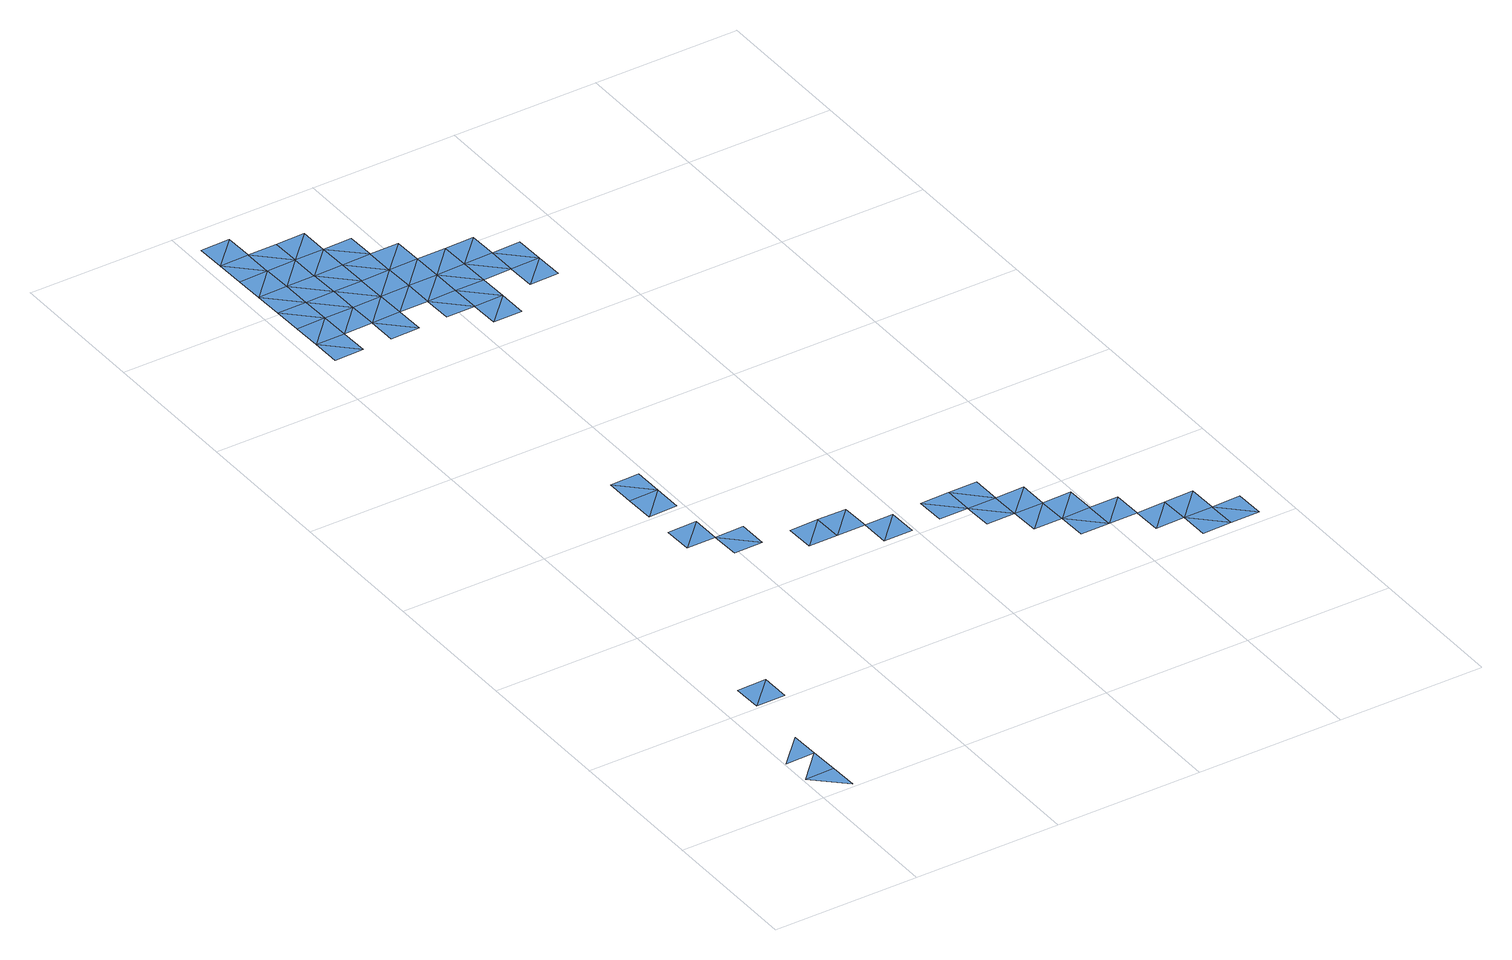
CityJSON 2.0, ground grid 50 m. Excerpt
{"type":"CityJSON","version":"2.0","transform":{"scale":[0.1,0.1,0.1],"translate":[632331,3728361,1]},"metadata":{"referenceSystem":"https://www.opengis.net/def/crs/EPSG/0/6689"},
"CityObjects":{
"waterbody1":{"type":"WaterBody","attributes":{"name":"福岡県津波浸水想定図","class":"1140","function":"2","WaterBodyTsunamiRiskAttribute.description":"1","WaterBodyTsunamiRiskAttribute.rank":"1"},"geometry":[{"type":"MultiSurface","lod":"1","boundaries":[[[0,1,2]],[[3,4,5]],[[6,7,8]],[[6,8,9]],[[10,11,12]],[[11,10,13]],[[14,15,16]],[[17,18,19]],[[14,16,20]],[[17,21,18]],[[22,16,23]],[[24,20,16]],[[23,25,22]],[[26,27,28]],[[24,16,22]],[[26,29,27]],[[22,25,30]],[[30,31,22]],[[27,29,32]],[[27,33,30]],[[32,29,34]],[[35,36,37]],[[27,32,33]],[[37,36,38]],[[32,34,39]],[[39,34,40]],[[36,41,38]],[[38,41,42]],[[43,44,41]],[[45,44,43]],[[46,45,47]],[[46,47,48]],[[49,50,51]],[[49,51,52]]]}]},
"waterbody2":{"type":"WaterBody","attributes":{"name":"福岡県津波浸水想定図","class":"1140","function":"2","WaterBodyTsunamiRiskAttribute.description":"1","WaterBodyTsunamiRiskAttribute.rank":"2"},"geometry":[{"type":"MultiSurface","lod":"1","boundaries":[[[0,2,4]],[[53,54,55]],[[53,56,54]],[[11,57,12]],[[9,58,59]],[[60,61,62]],[[9,59,63]],[[57,11,64]],[[61,60,65]],[[66,67,65]],[[62,68,60]],[[60,66,65]],[[69,15,70]],[[67,66,71]],[[69,67,15]],[[15,67,71]],[[60,72,66]],[[70,73,74]],[[75,71,66]],[[14,73,70]],[[76,77,78]],[[70,15,14]],[[75,66,72]],[[71,16,15]],[[23,71,75]],[[26,75,72]],[[79,77,76]],[[16,71,23]],[[28,23,75]],[[28,75,26]],[[28,25,23]],[[27,25,28]],[[30,25,27]],[[80,43,36]],[[36,43,41]],[[81,48,82]],[[81,82,83]],[[84,85,86]],[[84,86,49]]]}]},
"waterbody3":{"type":"WaterBody","attributes":{"name":"福岡県津波浸水想定図","class":"1140","function":"2","WaterBodyTsunamiRiskAttribute.description":"1","WaterBodyTsunamiRiskAttribute.rank":"3"},"geometry":[{"type":"MultiSurface","lod":"1","boundaries":[[[87,62,88]],[[62,87,68]],[[68,72,60]],[[19,89,90]],[[68,77,72]],[[19,90,17]],[[72,77,26]],[[26,77,79]],[[91,92,21]],[[79,29,26]],[[93,92,91]],[[29,79,94]],[[94,95,96]],[[34,29,94]],[[97,94,96]],[[34,94,97]],[[98,99,96]],[[96,99,97]],[[99,98,100]],[[101,34,97]],[[97,99,101]],[[34,101,40]],[[40,101,102]],[[103,39,40]],[[104,45,43]],[[40,102,105]],[[103,40,105]],[[106,102,107]],[[104,47,45]],[[102,106,105]],[[82,47,108]],[[107,109,106]],[[82,48,47]],[[105,106,110]],[[111,85,83]],[[111,86,85]],[[86,112,50]],[[49,86,50]]]}]}
},
"vertices":[
[8,107,10],[110,9,11],[108,109,10],[6,207,10],[106,209,10],[104,309,10],[483,1416,8],[383,1414,8],[385,1314,8],[485,1316,8],[381,1514,8],[479,1616,9],[379,1614,9],[481,1516,8],[146,3310,8],[148,3210,8],[248,3212,8],[788,1122,12],[886,1224,10],[786,1222,12],[246,3312,8],[888,1124,10],[348,3214,8],[250,3112,8],[346,3314,8],[350,3114,8],[354,2914,8],[452,3016,8],[352,3014,8],[454,2916,8],[450,3116,8],[448,3216,8],[552,3018,8],[550,3118,8],[554,2918,8],[1090,1028,10],[1190,1030,10],[1088,1128,10],[1188,1130,10],[652,3020,8],[654,2920,8],[1290,1032,9],[1288,1132,9],[1292,932,10],[1390,1034,9],[1392,934,9],[1492,936,9],[1394,834,9],[1494,836,10],[1798,642,8],[1800,542,8],[1900,544,8],[1898,644,8],
[100,509,9],[198,611,9],[98,609,9],[200,511,9],[377,1714,9],[487,1216,8],[586,1218,8],[154,2910,8],[54,2908,8],[56,2808,8],[585,1318,8],[477,1716,9],[52,3008,8],[152,3010,8],[50,3108,8],[156,2810,8],[48,3208,8],[46,3308,8],[150,3110,8],[254,2912,8],[144,3410,8],[44,3408,8],[252,3012,8],[358,2714,8],[256,2812,8],[258,2712,8],[356,2814,8],[1192,930,10],[1594,838,8],[1496,736,8],[1596,738,8],[1796,742,9],[1696,740,9],[1698,640,9],
[158,2710,8],[58,2708,8],[686,1220,12],[688,1120,12],[890,1024,9],[988,1126,9],[990,1026,9],[456,2816,8],[457,2716,8],[557,2718,8],[555,2818,8],[559,2618,8],[657,2720,8],[659,2620,8],[656,2820,8],[755,2822,9],[752,3021,8],[1294,832,10],[754,2922,9],[855,2824,9],[757,2722,9],[1396,734,10],[857,2724,9],[853,2924,9],[1598,638,9],[1700,540,8]
]}
